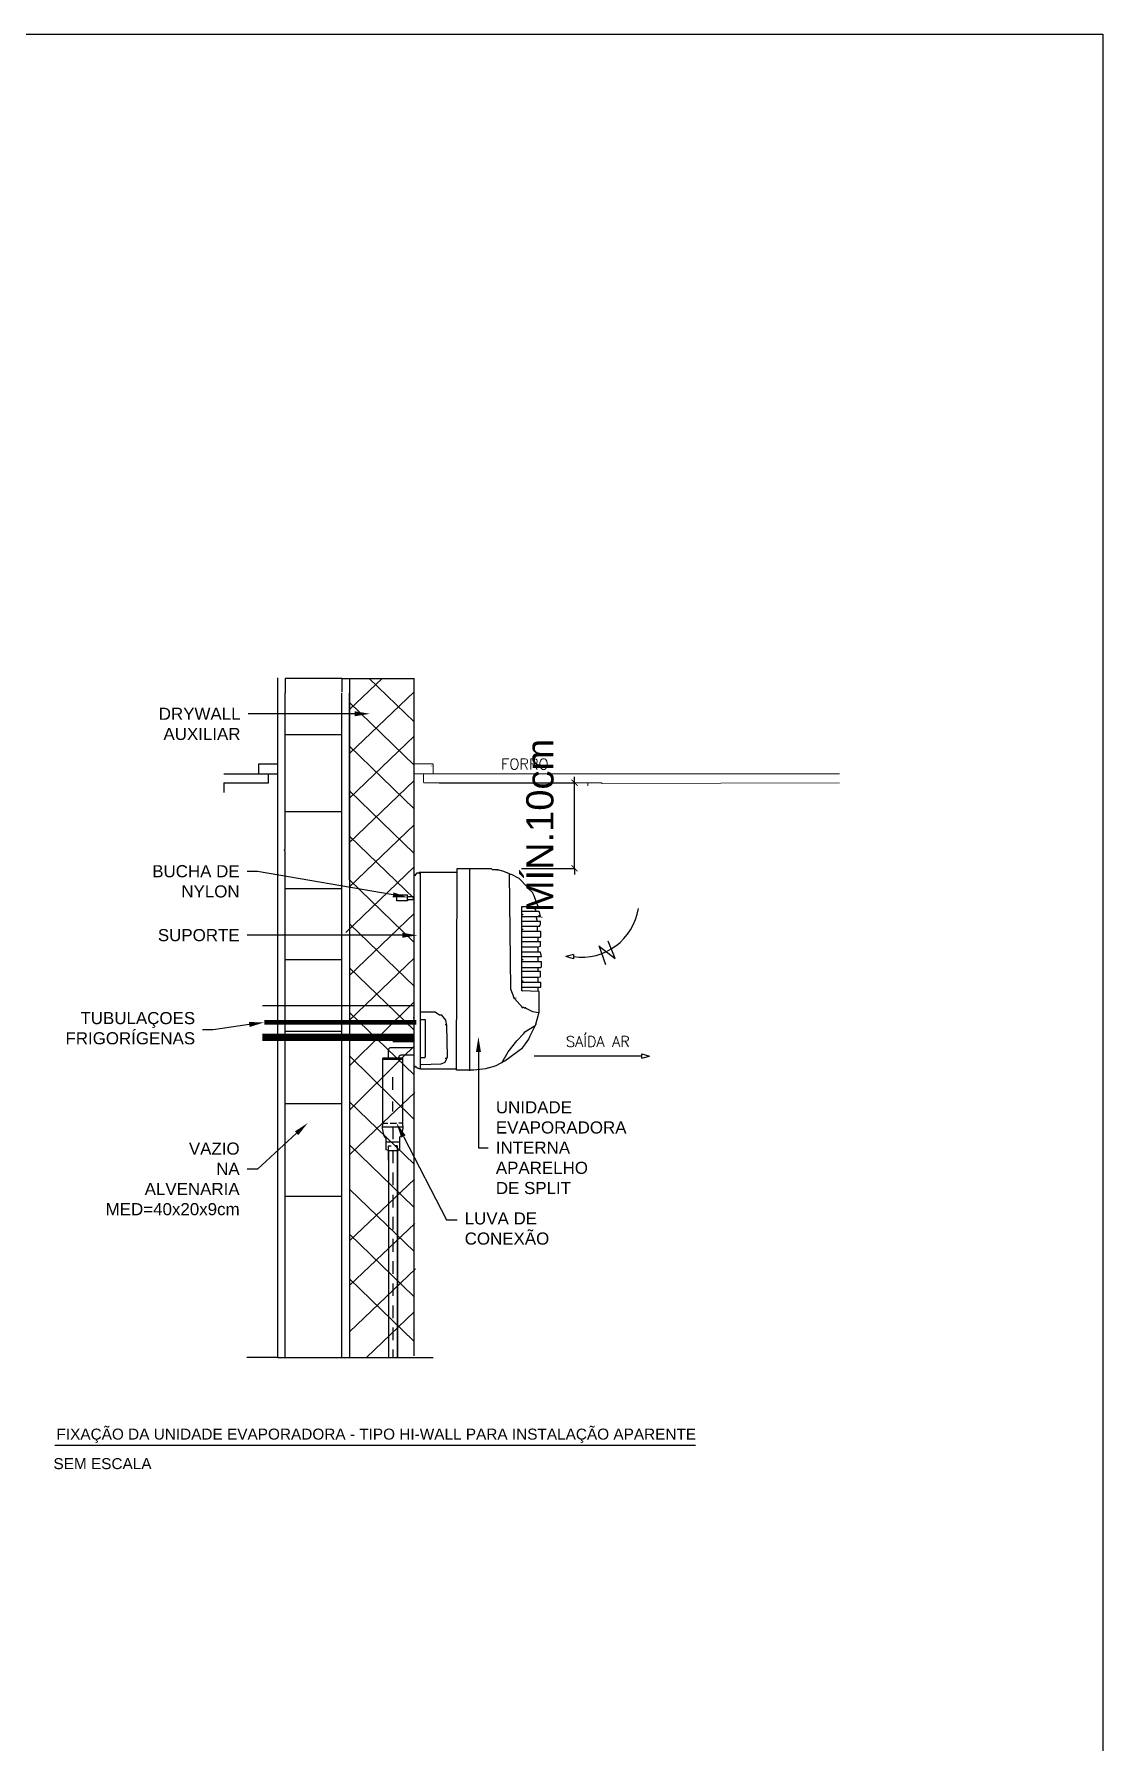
# Model space of a CAD drawing. Header units: millimetres. Extents: x 421 to 5436, y -1186 to -112.
# Drawn here: x 5354.99 to 5362.05, y -180.97 to -169.69 of the extents above; entities that cross this region are included whole.
import ezdxf
from ezdxf import colors
from ezdxf.entities.mleader import LeaderData, LeaderLine
from ezdxf.enums import TextEntityAlignment as Align
from ezdxf.math import Vec2, Vec3

# ---------------------------------------------------------------- set-up
doc = ezdxf.new("R2010")
doc.units = ezdxf.units.MM
for name, color, linetype in [('A-AC', 150, 'Continuous'), ('A-HATH-ALV', 253, 'Continuous'), ('A_COTAS', 1, 'Continuous'), ('A_TEXTO', 2, 'Continuous'), ('ATEXTO', 2, 'Continuous'), ('G-TEXTO2', 2, 'Continuous')]:
    doc.layers.add(name, color=color, linetype=linetype)
doc.layers.add('A-FORRO', color=2, linetype='Continuous', lineweight=0)
doc.styles.add('ARIAL', font='arial.ttf', dxfattribs={"height": 0.18})
doc.styles.add('COEN-50', font='romans.shx', dxfattribs={"height": 10})
doc.styles.get("Standard").update_dxf_attribs({"font": 'arial.ttf'})
doc.dimstyles.new('EXEC25', dxfattribs={"dimscale": 100, "dimtxt": 0.001, "dimasz": 0.0004, "dimexe": 0, "dimexo": 0.001, "dimgap": 0, "dimtad": 0, "dimzin": 4, "dimdsep": 46, "dimtxsty": 'ARIAL', "dimblk": 'ARCHTICK', "dimcen": 0.001, "dimdle": 0.0007, "dimclrd": 214, "dimclre": 214, "dimclrt": 2, "dimadec": 0, "dimazin": 0, "dimtfac": 1, "dimtix": 1, "dimtmove": 0, "dimatfit": 0, "dimldrblk": 'OPEN90', "dimfxl": 0, "dimtvp": 1, "dimtolj": 1, "dimtzin": 0, "dimarcsym": 0})

# ---------------------------------------------------------------- blocks, each defined once
blk = doc.blocks.new('_ARCHTICK')
at = {"color": 0, "linetype": 'ByBlock', "const_width": 0.15}
blk.add_lwpolyline([(-0.5, -0.5), (0.5, 0.5)], dxfattribs=at)
blk = doc.blocks.new('*D9')
at = {"layer": 'A_COTAS', "color": 214, "lineweight": -2, "transparency": 16777216}
for p, q in [((5357.664, -174.631), (5358.559, -174.631)), ((5358.559, -174.631), (5358.559, -174.591)), ((5358.559, -175.196), (5358.559, -174.631)), ((5358.209, -175.196), (5358.559, -175.196)), ((5358.559, -175.196), (5358.559, -175.236))]:
    blk.add_line(p, q, dxfattribs=at)
at = {"layer": 'Defpoints', "color": 0, "transparency": 16777216}
for p in [(5357.564, -174.631), (5358.559, -174.631), (5358.109, -175.196)]:
    blk.add_point(p, dxfattribs=at)
at = {"layer": 'A_COTAS', "color": 214, "lineweight": -2, "transparency": 16777216, "xscale": 0.04, "yscale": 0.04, "zscale": 0.04}
for p, rotation in [((5358.559, -174.631), 270), ((5358.559, -175.196), 90)]:
    blk.add_blockref('_ARCHTICK', p, dxfattribs=dict(at, rotation=rotation))
at = {"layer": 'A_COTAS', "color": 2, "transparency": 16777216, "insert": (5358.331, -174.913), "char_height": 0.18, "attachment_point": 5, "rotation": 90, "style": 'ARIAL'}
blk.add_mtext('\\A1;MÍN.10cm', dxfattribs=at)
blk = doc.blocks.new('_Open90')
at = {"color": 0, "linetype": 'ByBlock', "lineweight": -2}
for p, q in [((0, 0), (-1, 0)), ((-0.5, 0.5), (0, 0)), ((0, 0), (-0.5, -0.5))]:
    blk.add_line(p, q, dxfattribs=at)

msp = doc.modelspace()

# ---------------------------------------------------------------- linework, layer by layer
for p, q in [((5357.071, -173.942), (5357.071, -178.427)), ((5357.455, -175.374), (5357.385, -175.374)), ((5357.385, -175.411), (5357.385, -175.374)), ((5357.455, -175.381), (5357.455, -175.374)), ((5357.455, -175.411), (5357.385, -175.411)), ((5357.455, -175.404), (5357.455, -175.381)), ((5357.455, -175.381), (5357.499, -175.381)), ((5357.499, -175.404), (5357.455, -175.404)), ((5357.455, -175.404), (5357.455, -175.411)), ((5357.495, -175.404), (5357.495, -175.381)), ((5358.766, -175.834), (5358.721, -175.708)), ((5358.721, -175.709), (5358.828, -175.792)), ((5358.828, -175.792), (5358.782, -175.678)), ((5358.551, -175.765), (5358.502, -175.778)), ((5358.551, -175.793), (5358.502, -175.778)), ((5358.551, -175.765), (5358.551, -175.793)), ((5357.496, -176.183), (5357.492, -176.183)), ((5357.499, -176.37), (5357.425, -176.443)), ((5357.396, -176.447), (5357.396, -176.449)), ((5358.291, -176.435), (5359.004, -176.435)), ((5359.004, -176.449), (5359.004, -176.421)), ((5359.004, -176.421), (5359.054, -176.436)), ((5359.004, -176.449), (5359.054, -176.436)), ((5357.293, -176.877), (5357.503, -176.676))]:
    msp.add_line(p, q)
at = {"color": 0}
for p, q in [((5357.499, -178.416), (5357.499, -173.942)), ((5357.071, -175.271), (5357.071, -174.04)), ((5357.499, -174.802), (5357.499, -174.461)), ((5357.499, -175.245), (5357.499, -174.813)), ((5357.503, -175.245), (5357.518, -175.226)), ((5357.518, -175.226), (5357.53, -175.226)), ((5357.53, -175.226), (5357.541, -175.233)), ((5357.499, -176.503), (5357.507, -176.503)), ((5357.507, -176.503), (5357.511, -176.51)), ((5357.511, -176.51), (5357.499, -176.51)), ((5357.988, -176.514), (5357.973, -176.521)), ((5357.314, -176.969), (5357.302, -176.965))]:
    msp.add_line(p, q, dxfattribs=at)
for points in [[(5356.598, -174.036, 0), (5356.598, -173.938, 0)], [(5357.022, -173.942, 0), (5356.647, -173.942, 0), (5356.647, -174.036, 0)], [(5357.022, -173.942, 0), (5357.499, -173.942, 0)], [(5357.022, -173.942, 0), (5357.022, -174.033, 0)], [(5357.071, -173.942, 0), (5357.071, -174.033, 0)], [(5356.598, -178.427, 0), (5356.598, -174.036, 0)], [(5356.647, -178.427, 0), (5356.647, -175.082, 0), (5356.643, -175.078, 0), (5356.643, -175.074, 0), (5356.647, -175.071, 0), (5356.647, -174.036, 0)], [(5357.022, -178.427, 0), (5357.022, -174.04, 0)], [(5357.499, -174.415, 0), (5357.499, -174.036, 0)], [(5356.647, -174.313, 0), (5357.022, -174.313, 0)], [(5356.242, -174.631, 0), (5356.537, -174.631, 0), (5356.537, -174.571, 0), (5356.598, -174.571, 0)], [(5356.242, -174.571, 0), (5356.537, -174.571, 0)], [(5356.473, -174.571, 0), (5356.473, -174.506, 0), (5356.598, -174.506, 0)], [(5356.242, -174.631, 0), (5356.242, -174.696, 0)], [(5356.647, -174.821, 0), (5357.022, -174.821, 0)], [(5357.53, -175.226, 0), (5357.533, -175.222, 0), (5357.541, -175.222, 0)], [(5356.647, -175.328, 0), (5357.022, -175.328, 0)], [(5358.272, -175.351, 0), (5358.276, -175.347, 0)], [(5356.647, -175.798, 0), (5357.022, -175.798, 0)], [(5356.647, -176.271, 0), (5357.022, -176.271, 0)], [(5357.359, -176.658, 0), (5357.359, -176.575, 0)], [(5356.647, -176.749, 0), (5357.022, -176.749, 0)], [(5357.359, -176.802, 0), (5357.359, -176.737, 0)], [(5357.293, -176.878, 0), (5357.325, -176.878, 0)], [(5357.34, -176.878, 0), (5357.382, -176.878, 0)], [(5357.359, -176.904, 0), (5357.359, -176.984, 0)], [(5357.427, -176.878, 0), (5357.397, -176.878, 0)], [(5357.31, -176.976, 0), (5357.306, -176.972, 0), (5357.306, -176.969, 0)], [(5357.329, -177.059, 0), (5357.389, -177.059, 0)], [(5357.359, -177.059, 0), (5357.359, -177.143, 0)], [(5357.359, -177.206, 0), (5357.359, -177.289, 0)], [(5356.647, -177.362, 0), (5357.022, -177.362, 0)], [(5357.359, -177.352, 0), (5357.359, -177.435, 0)], [(5357.359, -177.498, 0), (5357.359, -177.581, 0)], [(5357.359, -177.644, 0), (5357.359, -177.728, 0)], [(5357.359, -177.79, 0), (5357.359, -177.874, 0)], [(5357.359, -177.937, 0), (5357.359, -178.02, 0)], [(5357.359, -178.083, 0), (5357.359, -178.166, 0)], [(5357.359, -178.229, 0), (5357.359, -178.312, 0)], [(5356.598, -178.427, 0), (5356.393, -178.427, 0)], [(5356.598, -178.427, 0), (5357.624, -178.427, 0)], [(5357.359, -178.375, 0), (5357.359, -178.427, 0)]]:
    msp.add_polyline3d(points, dxfattribs=at)
msp.add_arc((5358.604, -175.402), 0.381, 262.0038, 351.2164)
at = {"layer": 'A-AC', "ltscale": 0.5}
for p, q in [((5357.78, -176.529), (5357.783, -175.196)), ((5357.783, -175.196), (5358.007, -175.196)), ((5358.007, -175.196), (5358.014, -175.203)), ((5358.014, -175.203), (5358.049, -175.203)), ((5358.049, -175.203), (5358.09, -175.215)), ((5358.09, -175.215), (5358.128, -175.23)), ((5358.128, -175.23), (5358.136, -175.991)), ((5358.136, -175.991), (5358.158, -176.048)), ((5358.158, -176.048), (5358.155, -176.052)), ((5358.098, -176.468), (5358.215, -176.381)), ((5358.215, -176.381), (5358.234, -176.355)), ((5358.234, -176.355), (5358.257, -176.325)), ((5358.257, -176.325), (5358.264, -176.306)), ((5358.264, -176.306), (5358.272, -176.29)), ((5357.992, -176.514), (5358.041, -176.499)), ((5358.041, -176.499), (5358.098, -176.468)), ((5357.893, -176.529), (5357.78, -176.529)), ((5357.973, -176.521), (5357.893, -176.529))]:
    msp.add_line(p, q, dxfattribs=at)
at = {"layer": 'A-AC', "color": 30}
for p, q in [((5357.337, -176.339), (5357.337, -176.34)), ((5357.359, -176.339), (5357.499, -176.339)), ((5357.499, -176.294), (5357.417, -176.294))]:
    msp.add_line(p, q, dxfattribs=at)
at = {"layer": 'A-AC', "color": 211}
for p, q in [((5357.499, -176.381), (5357.345, -176.381)), ((5357.425, -176.449), (5357.293, -176.449)), ((5357.293, -176.878), (5357.293, -176.449)), ((5357.425, -176.459), (5357.293, -176.459)), ((5357.329, -176.449), (5357.329, -176.397)), ((5357.499, -176.431), (5357.412, -176.431)), ((5357.425, -176.878), (5357.425, -176.449)), ((5357.291, -176.912), (5357.293, -176.878)), ((5357.302, -176.965), (5357.291, -176.912)), ((5357.314, -177.056), (5357.314, -176.969)), ((5357.329, -177.059), (5357.314, -177.056)), ((5357.329, -177.059), (5357.329, -178.427)), ((5357.389, -177.059), (5357.389, -178.427))]:
    msp.add_line(p, q, dxfattribs=at)
at = {"layer": 'A-AC', "const_width": 0.01}
msp.add_lwpolyline([(5357.499, -176.103), (5356.495, -176.103)], dxfattribs=at)
at = {"layer": 'A-AC', "color": 90, "const_width": 0.03}
msp.add_lwpolyline([(5357.514, -176.213), (5356.509, -176.213)], dxfattribs=at)
at = {"layer": 'A-AC', "color": 30, "const_width": 0.05}
msp.add_lwpolyline([(5357.499, -176.312), (5356.496, -176.312)], dxfattribs=at)
at = {"layer": 'A-AC', "ltscale": 0.5}
for points in [[(5357.541, -176.521, 0), (5357.541, -175.222, 0), (5357.78, -175.222, 0)], [(5357.867, -176.533, 0), (5357.867, -175.196, 0)], [(5358.052, -175.207, 0), (5358.049, -175.211, 0)], [(5358.28, -175.355, 0), (5358.253, -175.328, 0), (5358.246, -175.317, 0), (5358.193, -175.264, 0), (5358.143, -175.237, 0), (5358.132, -175.237, 0)], [(5358.302, -176.226, 0), (5358.325, -176.146, 0), (5358.325, -176.01, 0), (5358.211, -176.006, 0), (5358.211, -175.449, 0), (5358.318, -175.449, 0), (5358.306, -175.415, 0), (5358.291, -175.377, 0), (5358.28, -175.355, 0), (5358.283, -175.351, 0)], [(5358.314, -175.548, 0), (5358.306, -175.514, 0), (5358.333, -175.514, 0), (5358.329, -175.495, 0), (5358.325, -175.48, 0), (5358.211, -175.48, 0)], [(5358.302, -175.48, 0), (5358.302, -175.472, 0), (5358.299, -175.468, 0), (5358.299, -175.457, 0), (5358.295, -175.453, 0), (5358.295, -175.449, 0)], [(5358.211, -175.502, 0), (5358.215, -175.502, 0), (5358.219, -175.499, 0)], [(5358.211, -175.514, 0), (5358.306, -175.514, 0)], [(5358.314, -175.612, 0), (5358.314, -175.578, 0), (5358.329, -175.578, 0), (5358.329, -175.571, 0), (5358.333, -175.567, 0), (5358.333, -175.548, 0), (5358.211, -175.548, 0)], [(5358.211, -175.578, 0), (5358.314, -175.578, 0)], [(5358.211, -175.597, 0), (5358.219, -175.597, 0)], [(5358.325, -175.514, 0), (5358.325, -175.506, 0), (5358.333, -175.506, 0)], [(5358.34, -175.518, 0), (5358.344, -175.518, 0)], [(5358.318, -175.681, 0), (5358.318, -175.65, 0), (5358.333, -175.65, 0), (5358.336, -175.646, 0), (5358.336, -175.616, 0), (5358.333, -175.612, 0), (5358.211, -175.612, 0)], [(5358.211, -175.65, 0), (5358.318, -175.65, 0)], [(5358.318, -175.749, 0), (5358.318, -175.715, 0), (5358.333, -175.711, 0), (5358.333, -175.681, 0), (5358.211, -175.681, 0)], [(5358.211, -175.715, 0), (5358.318, -175.715, 0)], [(5358.333, -175.681, 0), (5358.336, -175.677, 0)], [(5358.318, -175.813, 0), (5358.318, -175.779, 0), (5358.34, -175.779, 0), (5358.333, -175.749, 0), (5358.211, -175.749, 0)], [(5358.211, -175.779, 0), (5358.318, -175.779, 0)], [(5358.211, -175.798, 0), (5358.219, -175.798, 0)], [(5358.318, -175.877, 0), (5358.318, -175.851, 0), (5358.336, -175.851, 0), (5358.34, -175.847, 0), (5358.34, -175.813, 0), (5358.211, -175.813, 0)], [(5358.211, -175.851, 0), (5358.318, -175.851, 0)], [(5358.318, -175.949, 0), (5358.318, -175.915, 0), (5358.333, -175.912, 0), (5358.333, -175.877, 0), (5358.211, -175.877, 0)], [(5358.211, -175.915, 0), (5358.318, -175.915, 0)], [(5358.211, -175.938, 0), (5358.219, -175.938, 0)], [(5358.215, -176.116, 0), (5358.162, -176.056, 0), (5358.158, -176.048, 0)], [(5358.174, -176.056, 0), (5358.17, -176.052, 0)], [(5358.318, -176.01, 0), (5358.318, -175.98, 0), (5358.336, -175.98, 0), (5358.336, -175.949, 0), (5358.211, -175.949, 0)], [(5358.211, -175.98, 0), (5358.318, -175.98, 0)], [(5358.215, -176.006, 0), (5358.219, -176.003, 0)], [(5357.541, -176.491, 0), (5357.677, -176.487, 0), (5357.704, -176.476, 0), (5357.719, -176.442, 0), (5357.715, -176.234, 0), (5357.708, -176.199, 0), (5357.681, -176.165, 0), (5357.666, -176.165, 0), (5357.639, -176.146, 0), (5357.541, -176.146, 0)], [(5358.234, -176.12, 0), (5358.227, -176.12, 0), (5358.223, -176.116, 0), (5358.215, -176.116, 0), (5358.211, -176.12, 0)], [(5358.321, -176.15, 0), (5358.283, -176.143, 0), (5358.234, -176.12, 0), (5358.234, -176.112, 0)], [(5358.321, -176.15, 0), (5358.325, -176.15, 0)], [(5357.541, -176.446, 0), (5357.571, -176.446, 0), (5357.571, -176.442, 0), (5357.575, -176.438, 0), (5357.575, -176.196, 0), (5357.541, -176.196, 0)], [(5357.711, -176.23, 0), (5357.704, -176.23, 0)], [(5358.079, -176.48, 0), (5358.121, -176.408, 0), (5358.177, -176.336, 0), (5358.223, -176.287, 0), (5358.23, -176.275, 0), (5358.299, -176.234, 0), (5358.3, -176.233, 0)], [(5358.272, -176.29, 0), (5358.302, -176.228, 0)], [(5358.302, -176.226, 0), (5358.302, -176.228, 0)], [(5357.711, -176.453, 0), (5357.704, -176.453, 0)], [(5357.541, -176.521, 0), (5357.533, -176.521, 0), (5357.53, -176.518, 0), (5357.522, -176.518, 0), (5357.518, -176.514, 0), (5357.514, -176.51, 0), (5357.511, -176.51, 0)], [(5357.541, -176.521, 0), (5357.78, -176.521, 0)]]:
    msp.add_polyline3d(points, dxfattribs=at)
at = {"layer": 'A-AC', "color": 211}
for points in [[(5357.329, -176.449, 0), (5357.329, -176.434, 0)], [(5357.291, -176.904, 0), (5357.427, -176.904, 0)], [(5357.389, -177.059, 0), (5357.405, -177.056, 0), (5357.405, -176.969, 0), (5357.416, -176.965, 0), (5357.427, -176.912, 0), (5357.425, -176.878, 0)], [(5357.314, -177.003, 0), (5357.405, -177.003, 0)], [(5357.329, -177.124, 0), (5357.329, -177.029, 0), (5357.348, -177.029, 0)], [(5357.389, -178.427, 0), (5357.389, -177.033, 0), (5357.386, -177.029, 0), (5357.374, -177.029, 0)]]:
    msp.add_polyline3d(points, dxfattribs=at)
for centre in [(5357.345, -176.397), (5357.412, -176.447)]:
    msp.add_arc(centre, 0.0161, 90, 180, dxfattribs=at)
at = {"layer": 'A-FORRO'}
for points in [[(5357.624, -174.571, 0), (5357.624, -174.51, 0), (5357.62, -174.506, 0), (5357.499, -174.506, 0)], [(5357.499, -174.571, 0), (5357.56, -174.571, 0)], [(5358.647, -174.631, 0), (5357.564, -174.631, 0), (5357.56, -174.627, 0), (5357.56, -174.571, 0), (5360.31, -174.571, 0)], [(5357.617, -174.521, 0), (5357.617, -174.518, 0)], [(5358.647, -174.65, 0), (5358.647, -174.65, 0), (5358.647, -174.631, 0), (5358.738, -174.631, 0), (5358.742, -174.635, 0), (5360.31, -174.631, 0)]]:
    msp.add_polyline3d(points, dxfattribs=at)
at = {"layer": 'A-HATH-ALV'}
for p, q in [((5357.071, -174.146), (5357.287, -173.942)), ((5357.201, -173.942), (5357.499, -174.229)), ((5357.071, -174.438), (5357.499, -174.029)), ((5357.071, -174.101), (5357.499, -174.514)), ((5357.071, -174.733), (5357.499, -174.324)), ((5357.071, -174.389), (5357.499, -174.802)), ((5357.071, -175.025), (5357.499, -174.616)), ((5357.071, -174.684), (5357.499, -175.097)), ((5357.071, -175.317), (5357.499, -174.908)), ((5357.071, -174.983), (5357.499, -175.396)), ((5357.047, -175.62), (5357.499, -175.187)), ((5357.071, -175.271), (5357.495, -175.681)), ((5357.071, -175.904), (5357.499, -175.495)), ((5357.077, -175.567), (5357.501, -175.976)), ((5357.071, -176.199), (5357.499, -175.79)), ((5357.072, -175.854), (5357.496, -176.263)), ((5357.499, -176.077), (5357.071, -176.501)), ((5357.075, -176.15), (5357.499, -176.559)), ((5357.071, -176.434), (5357.499, -176.855)), ((5357.425, -176.443), (5357.071, -176.794)), ((5357.071, -176.738), (5357.499, -177.15)), ((5357.075, -177.085), (5357.293, -176.877)), ((5357.071, -177.022), (5357.495, -177.431)), ((5357.073, -177.657), (5357.501, -177.248)), ((5357.075, -177.317), (5357.499, -177.726)), ((5357.071, -177.613), (5357.495, -178.022)), ((5357.075, -177.95), (5357.503, -177.541)), ((5357.071, -178.258), (5357.507, -177.842)), ((5357.071, -177.908), (5357.495, -178.317)), ((5357.184, -178.427), (5357.499, -178.126))]:
    msp.add_line(p, q, dxfattribs=at)
at = {"layer": 'A_COTAS', "color": 10}
msp.add_lwpolyline([(5348.825, -169.686), (5362.049, -169.686), (5362.049, -192.258), (5348.825, -192.258)], close=True, dxfattribs=at)
at = {"layer": 'ATEXTO'}
msp.add_line((5359.357, -179.009), (5355.126, -179.009), dxfattribs=at)

# ---------------------------------------------------------------- texts
at = {"layer": 'A_TEXTO', "ltscale": 0.05, "style": 'COEN-50'}
for s, p in [('FORRO', (5358.074, -174.542, -15.471)), ('SAÍDA AR', (5358.502, -176.375, -15.471))]:
    msp.add_text(s, height=0.0703, dxfattribs=at).set_placement(p)
at = {"layer": 'ATEXTO'}
for s, p in [('FIXAÇÃO DA UNIDADE EVAPORADORA - TIPO HI-WALL PARA INSTALAÇÃO APARENTE', (5357.249, -178.991)), ('SEM ESCALA', (5355.44, -179.186))]:
    msp.add_text(s, height=0.0726, dxfattribs=at).set_placement(p, align=Align.BOTTOM_CENTER)

# ---------------------------------------------------------------- dimensions: what is measured, and where the dimension line sits
at = {"layer": 'A_COTAS', "color": 10}
dim = msp.add_linear_dim(base=(5358.559, -174.631), p1=(5358.109, -175.196), p2=(5357.564, -174.631), angle=90, text='MÍN.10cm', dimstyle='EXEC25', dxfattribs=at)
dim.commit()
dim.dimension.update_dxf_attribs({"geometry": '*D9', "text_midpoint": (5358.331, -174.913)})

# ---------------------------------------------------------------- leaders
at = {"layer": 'G-TEXTO2'}
ml = msp.add_multileader_mtext('Standard', dxfattribs=at)
ml.set_content('DRYWALL AUXILIAR', color=2, style='ARIAL')
ml.set_leader_properties(color=12)
ml.build(insert=Vec2(0, 0))
ml.multileader.update_dxf_attribs({"text_left_attachment_type": 2, "text_right_attachment_type": 2, "dogleg_length": 0.1, "arrow_head_size": 0.1, "scale": 0.5})
ctx = ml.context
ctx.base_point, ctx.scale, ctx.char_height, ctx.arrow_head_size, ctx.landing_gap_size, ctx.plane_origin = Vec3(5355.231, -174.175), 0.5, 0.08, 0.1, 0.05, Vec3(5357.196, -177.805)
ctx.left_attachment, ctx.right_attachment, ctx.text_align_type = 2, 2, 2
notes = []
notes.append((ctx, [(1, (1, 1, 0), (5356.472, -174.175), (-1, 0), 0.0696, [(0, [(5357.207, -174.175)], 0, [])])]))
ctx.mtext.insert, ctx.mtext.width, ctx.mtext.alignment, ctx.mtext.flow_direction = Vec3(5356.352, -174.135), 1.41049, 3, 5
ml = msp.add_multileader_mtext('Standard', dxfattribs=at)
ml.set_content('BUCHA DE NYLON', color=2, style='ARIAL')
ml.set_leader_properties(color=12)
ml.build(insert=Vec2(0, 0))
ml.multileader.update_dxf_attribs({"text_left_attachment_type": 2, "text_right_attachment_type": 2, "dogleg_length": 0.1, "arrow_head_size": 0.1, "scale": 0.5})
ctx = ml.context
ctx.base_point, ctx.scale, ctx.char_height, ctx.arrow_head_size, ctx.landing_gap_size, ctx.plane_origin = Vec3(5355.319, -175.217), 0.5, 0.08, 0.1, 0.05, Vec3(5357.19, -178.847)
ctx.left_attachment, ctx.right_attachment, ctx.text_align_type = 2, 2, 2
notes.append((ctx, [(1, (1, 1, 0), (5356.465, -175.217), (-1, 0), 0.0696, [(0, [(5357.458, -175.388)], 0, [])])]))
ctx.mtext.insert, ctx.mtext.width, ctx.mtext.alignment, ctx.mtext.flow_direction = Vec3(5356.346, -175.175), 1.41049, 3, 5
ml = msp.add_multileader_mtext('Standard', dxfattribs=at)
ml.set_content('SUPORTE', color=2, style='ARIAL')
ml.set_leader_properties(color=12)
ml.build(insert=Vec2(0, 0))
ml.multileader.update_dxf_attribs({"text_left_attachment_type": 2, "text_right_attachment_type": 2, "dogleg_length": 0.1, "arrow_head_size": 0.1, "scale": 0.5})
ctx = ml.context
ctx.base_point, ctx.scale, ctx.char_height, ctx.arrow_head_size, ctx.landing_gap_size, ctx.plane_origin = Vec3(5355.766, -175.638), 0.5, 0.08, 0.1, 0.05, Vec3(5357.19, -179.25)
ctx.left_attachment, ctx.right_attachment, ctx.text_align_type = 2, 2, 2
notes.append((ctx, [(1, (1, 1, 0), (5356.465, -175.638), (-1, 0), 0.0696, [(0, [(5357.521, -175.638)], 0, [])])]))
ctx.mtext.insert, ctx.mtext.width, ctx.mtext.alignment, ctx.mtext.flow_direction = Vec3(5356.346, -175.597), 1.41049, 3, 5
ml = msp.add_multileader_mtext('Standard', dxfattribs=at)
ml.set_content('TUBULAÇOES \\PFRIGORÍGENAS', color=2, style='ARIAL')
ml.set_leader_properties(color=12)
ml.build(insert=Vec2(0, 0))
ml.multileader.update_dxf_attribs({"text_left_attachment_type": 2, "text_right_attachment_type": 2, "dogleg_length": 0.1, "arrow_head_size": 0.1, "scale": 0.5})
ctx = ml.context
ctx.base_point, ctx.scale, ctx.char_height, ctx.arrow_head_size, ctx.landing_gap_size, ctx.plane_origin = Vec3(5355.16, -176.263), 0.5, 0.08, 0.1, 0.05, Vec3(5356.896, -179.753)
ctx.left_attachment, ctx.right_attachment, ctx.text_align_type = 2, 2, 2
notes.append((ctx, [(1, (1, 1, 0), (5356.171, -176.263), (-1, 0), 0.0696, [(0, [(5356.509, -176.213)], 0, [])])]))
ctx.mtext.insert, ctx.mtext.width, ctx.mtext.alignment, ctx.mtext.flow_direction = Vec3(5356.052, -176.145), 1.41049, 3, 5
ml = msp.add_multileader_mtext('Standard', dxfattribs=at)
ml.set_content('UNIDADE EVAPORADORA INTERNA\\PAPARELHO DE SPLIT', color=2, style='ARIAL')
ml.set_leader_properties(color=12)
ml.build(insert=Vec2(0, 0))
ml.multileader.update_dxf_attribs({"text_left_attachment_type": 2, "text_right_attachment_type": 2, "dogleg_length": 0.1, "arrow_head_size": 0.1, "scale": 0.5})
ctx = ml.context
ctx.base_point, ctx.scale, ctx.char_height, ctx.arrow_head_size, ctx.landing_gap_size, ctx.plane_origin = Vec3(5357.989, -177.043), 0.5, 0.08, 0.1, 0.05, Vec3(5359.113, -174.427)
ctx.left_attachment, ctx.right_attachment = 2, 2
notes.append((ctx, [(1, (1, 1, 0), (5357.924, -177.043), (1, 0), 0.0642, [(0, [(5357.924, -176.309)], 0, [])])]))
ctx.mtext.insert, ctx.mtext.width, ctx.mtext.flow_direction = Vec3(5358.039, -176.734), 1.08684, 5
ml = msp.add_multileader_mtext('Standard', dxfattribs=at)
ml.set_content('VAZIO NA ALVENARIA\\PMED=40x20x9cm', color=2, style='ARIAL')
ml.set_leader_properties(color=12)
ml.build(insert=Vec2(0, 0))
ml.multileader.update_dxf_attribs({"text_left_attachment_type": 2, "text_right_attachment_type": 2, "dogleg_length": 0.1, "arrow_head_size": 0.1, "scale": 0.5})
ctx = ml.context
ctx.base_point, ctx.scale, ctx.char_height, ctx.arrow_head_size, ctx.landing_gap_size, ctx.plane_origin = Vec3(5355.426, -177.182), 0.5, 0.08, 0.1, 0.05, Vec3(5357.19, -180.812)
ctx.left_attachment, ctx.right_attachment, ctx.text_align_type = 2, 2, 2
notes.append((ctx, [(1, (1, 1, 0), (5356.465, -177.182), (-1, 0), 0.0696, [(0, [(5356.796, -176.878)], 0, [])])]))
ctx.mtext.insert, ctx.mtext.width, ctx.mtext.alignment, ctx.mtext.flow_direction = Vec3(5356.346, -177.007), 0.93973, 3, 5
ml = msp.add_multileader_mtext('Standard', dxfattribs=at)
ml.set_content('LUVA DE CONEXÃO', color=2, style='ARIAL')
ml.set_leader_properties(color=12)
ml.build(insert=Vec2(0, 0))
ml.multileader.update_dxf_attribs({"text_left_attachment_type": 2, "text_right_attachment_type": 2, "dogleg_length": 0.1, "arrow_head_size": 0.1, "scale": 0.5})
ctx = ml.context
ctx.base_point, ctx.scale, ctx.char_height, ctx.arrow_head_size, ctx.landing_gap_size, ctx.plane_origin = Vec3(5357.783, -177.518), 0.5, 0.08, 0.1, 0.05, Vec3(5356.988, -180.812)
ctx.left_attachment, ctx.right_attachment = 2, 2
notes.append((ctx, [(1, (1, 1, 0), (5357.713, -177.518), (1, 0), 0.0696, [(0, [(5357.382, -176.878)], 0, [])])]))
ctx.mtext.insert, ctx.mtext.width, ctx.mtext.flow_direction = Vec3(5357.833, -177.468), 1.41049, 5
for ctx, leaders in notes:
    for number, flags, end, landing, length, lines in leaders:
        leader = LeaderData()
        leader.index, (leader.has_last_leader_line, leader.has_dogleg_vector, leader.attachment_direction) = number, flags
        leader.last_leader_point, leader.dogleg_vector, leader.dogleg_length = Vec3(end), Vec3(landing), length
        for number, points, colour, breaks in lines:
            line = LeaderLine()
            line.index, line.vertices, line.color, line.breaks = number, Vec3.list(points), colors.encode_raw_color(colour), breaks
            leader.lines.append(line)
        ctx.leaders.append(leader)

doc.saveas('drawing.dxf')
